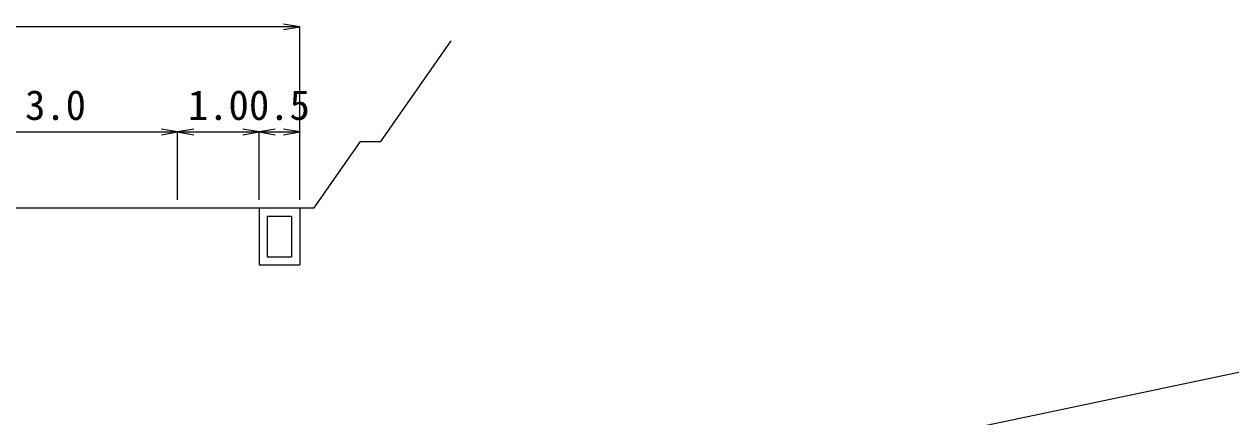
# Model space of a CAD drawing. Units: millimetres on the paper, enlarged 1000 times, with parts at other scales. Extents: x 40000 to 680000, y 20000 to 380000.
# Drawn here: x 401819 to 475933, y 306634 to 330749 of the extents above; entities that cross this region are included whole.
import ezdxf
from ezdxf.enums import TextEntityAlignment as Align

# ---------------------------------------------------------------- set-up
doc = ezdxf.new("R2010")
doc.units = ezdxf.units.MM
doc.header["$LTSCALE"] = 1000
doc.layers.add('M-BGD', color=7, linetype='Continuous', lineweight=25)
doc.layers.add('M-STR-HTXT', color=7, linetype='Continuous', lineweight=13)
doc.styles.add('ＭＳ ゴシック', font='')
doc.styles.get('ＭＳ ゴシック').set_extended_font_data('MS Gothic')

# ---------------------------------------------------------------- blocks, each defined once
blk = doc.blocks.new('open_arrow')
at = {"color": 0, "linetype": 'Continuous', "lineweight": -2}
blk.add_lwpolyline([(7.5, 1.25), (0, 0), (7.5, -1.25)], dxfattribs=at)

msp = doc.modelspace()

# ---------------------------------------------------------------- linework, layer by layer
at = {"layer": 'M-BGD'}
for p, q in [((416247, 319467), (416247, 315967)), ((418747, 319467), (418747, 315967)), ((416747, 318967), (418247, 318967)), ((416747, 318967), (416747, 316467)), ((418247, 318967), (418247, 316467)), ((416247, 315967), (418747, 315967)), ((416747, 316467), (418247, 316467))]:
    msp.add_line(p, q, dxfattribs=at)
msp.add_lwpolyline([(373747, 319467), (376247, 319467), (381247, 319467), (396247, 319467), (411247, 319467), (416247, 319467), (418747, 319467), (419631, 319467), (422487, 323547), (423720, 323547), (428046, 329725)], dxfattribs=at)
at = {"layer": 'M-STR-HTXT'}
for p, q in [((418747, 330583), (373747, 330583)), ((418747, 319967), (418747, 330584)), ((396247, 324128), (411247, 324128)), ((411247, 319967), (411247, 324129)), ((411247, 324128), (416247, 324128)), ((416247, 319967), (416247, 324129)), ((416247, 324128), (418747, 324128))]:
    msp.add_line(p, q, dxfattribs=at)
msp.add_lwpolyline([(66042, 324536), (88729, 322745), (132956, 319278), (166387, 316548), (223642, 312031), (310825, 305151), (361130, 301229), (365080, 301011), (385847, 299931), (395929, 299703), (412334, 300204), (433816, 301833), (444589, 303255), (456924, 305280), (479435, 310006), (496390, 313766), (511181, 317338), (522667, 320120), (536274, 324869)], dxfattribs=at)

# ---------------------------------------------------------------- block references
at = {"layer": 'M-STR-HTXT', "xscale": 133, "yscale": 133, "rotation": 180}
for p in [(418747, 330583), (411247, 324128), (416247, 324128), (418747, 324128)]:
    msp.add_blockref('open_arrow', p, dxfattribs=at)
at = {"layer": 'M-STR-HTXT', "xscale": 133, "yscale": 133}
for p in [(411247, 324128), (416247, 324128)]:
    msp.add_blockref('open_arrow', p, dxfattribs=at)

# ---------------------------------------------------------------- texts
at = {"layer": 'M-STR-HTXT', "style": 'ＭＳ ゴシック'}
for s, p in [('3.0', (403747, 324316)), ('1.0', (413747, 324316)), ('0.5', (417497, 324316))]:
    msp.add_text(s, height=1833, dxfattribs=at).set_placement(p, align=Align.BOTTOM_CENTER)

doc.saveas('drawing.dxf')
